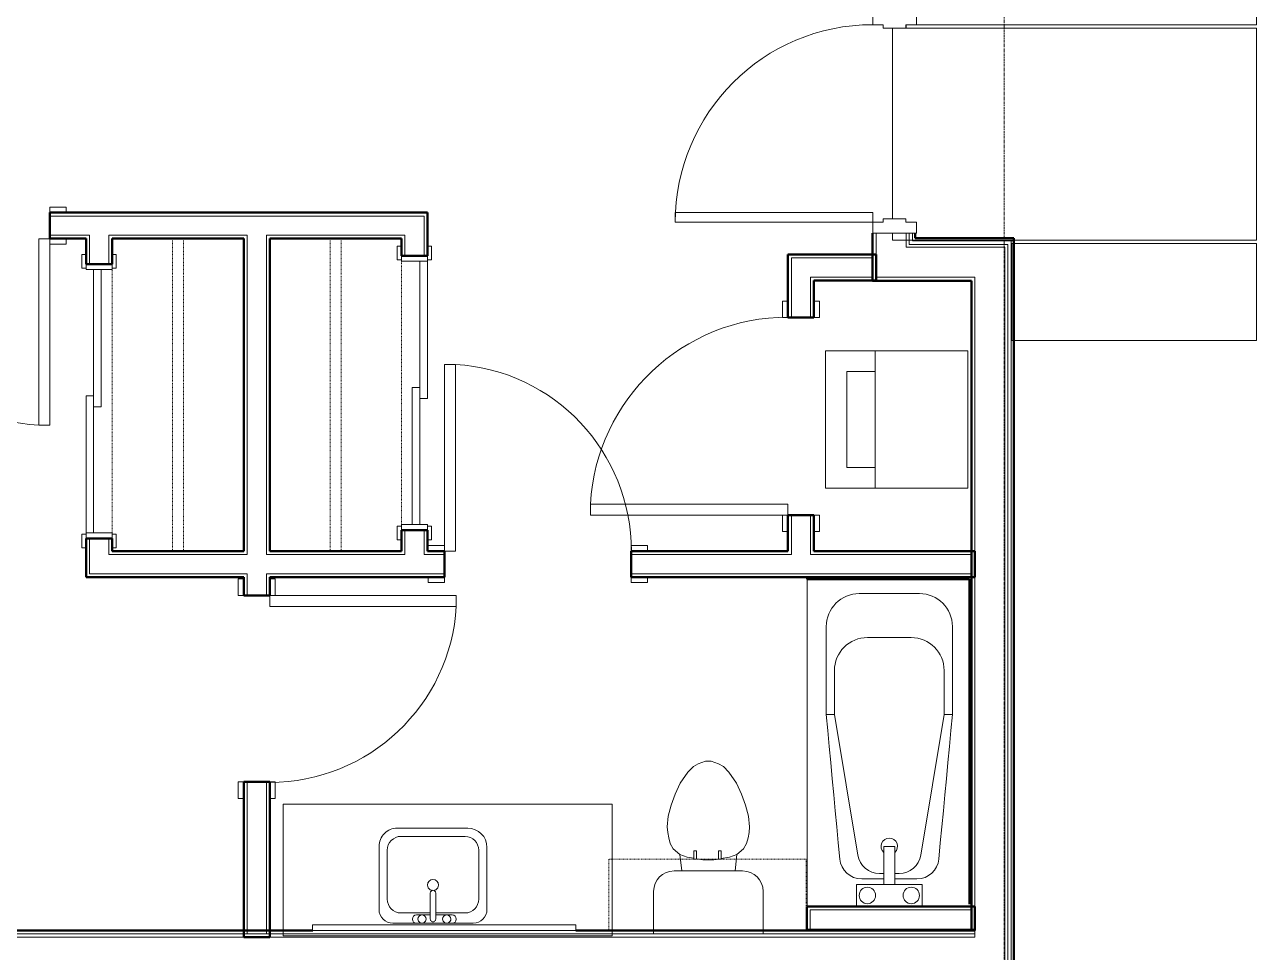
# Model space of a CAD drawing. Header units: inches. Extents: x -4218 to -1830, y 9767 to 12426.
# Drawn here: x -3660 to -3435.3, y 10838.4 to 11007.5 of the extents above; entities that cross this region are included whole.
import ezdxf

# ---------------------------------------------------------------- set-up
doc = ezdxf.new("R2010")
doc.units = ezdxf.units.IN
doc.header["$MEASUREMENT"] = 0
doc.linetypes.add('Dash', pattern=[0.25, 0.125, -0.125])
doc.linetypes.add('Grid Line 1_2_', pattern=[0.875, 0.5, -0.125, 0.125, -0.125])
for name, color, linetype, lineweight in [('0-1', 7, 'Continuous', 5), ('0-2', 252, 'Continuous', 9), ('0-3', 10, 'Continuous', 9), ('A-DOOR-1', 10, 'Continuous', 9), ('A-DOOR-2', 50, 'Continuous', 20), ('A-DOOR-FRAM-1', 50, 'Continuous', 20), ('A-FLOR-1', 253, 'Continuous', 9), ('A-FLOR-2', 252, 'Continuous', 9), ('A-FLOR-3', 10, 'Continuous', 9), ('A-FLOR-4', 192, 'Continuous', 9), ('A-WALL-1', 7, 'Continuous', 50), ('A-WALL-2', 250, 'Continuous', 13), ('A-WALL-3', 253, 'Continuous', 9), ('A-WALL-4', 252, 'Continuous', 9), ('I-WALL-1', 7, 'Continuous', 50), ('P-SANR-FIXT-1', 10, 'Continuous', 9), ('P-SANR-FIXT-2', 253, 'Continuous', 9), ('P-SANR-FIXT-3', 252, 'Continuous', 9), ('P-SANR-FIXT-4', 254, 'Continuous', 9), ('Q-CASE-2', 252, 'Continuous', 9), ('Q-CASE-3', 10, 'Continuous', 9), ('Q-CASE-4', 10, 'Dash', 9), ('Q-CASE-5', 254, 'Continuous', 9), ('Q-CASE-HDLN-1', 10, 'Dash', 9), ('S-GRID-1', 1, 'Grid Line 1_2_', 9)]:
    doc.layers.add(name, color=color, linetype=linetype, lineweight=lineweight)

# ---------------------------------------------------------------- blocks, each defined once
blk = doc.blocks.new('SWING - SINGLE - FLUSH - 2-10 x 6-8 - PRIVACY-3199405-BACKGROUND - 2ND FLOOR')
at = {"layer": 'A-DOOR-1'}
blk.add_arc((17, -2.38), 34.07, 180, 266.6343, dxfattribs=at)
at = {"layer": 'A-DOOR-2'}
for p, q in [((15, -2.38), (15, -36.38)), ((17, -2.38), (15, -2.38)), ((17, -2.38), (17, -36.38)), ((17, -36.38), (15, -36.38))]:
    blk.add_line(p, q, dxfattribs=at)
at = {"layer": 'A-DOOR-FRAM-1'}
for p, q in [((-20, 2.37), (-20, 3.37)), ((-20, 3.37), (-17, 3.37)), ((-17, 2.37), (-20, 2.37)), ((-17, 3.37), (-17, 2.37)), ((17, 2.37), (17, 3.37)), ((17, 3.37), (20, 3.37)), ((20, 2.37), (17, 2.37)), ((20, 3.37), (20, 2.37)), ((-20, -2.38), (-17, -2.38)), ((-20, -3.38), (-20, -2.38)), ((-17, -3.38), (-20, -3.38)), ((-17, -2.38), (-17, -3.38)), ((17, -2.38), (20, -2.38)), ((17, -3.38), (17, -2.38)), ((20, -3.38), (17, -3.38)), ((20, -2.38), (20, -3.38))]:
    blk.add_line(p, q, dxfattribs=at)
blk = doc.blocks.new('Stacked Washer and Dryer - 26_x25_ - Private-1352637-BACKGROUND - 2ND FLOOR')
at = {"layer": 'P-SANR-FIXT-1'}
for p, q in [((0, 12.5), (26, 12.5)), ((0, 12.5), (0, -12.5)), ((16.90625, 12.5), (16.90625, -12.5)), ((26, 12.5), (26, -12.5)), ((16.90625, 8.75), (22.09375, 8.75)), ((22.09375, 8.75), (22.09375, -8.75)), ((22.09375, -8.75), (16.90625, -8.75)), ((26, -12.5), (0, -12.5))]:
    blk.add_line(p, q, dxfattribs=at)
blk = doc.blocks.new('SWING - SINGLE - FLUSH - 3-0 x 6-8 - PASSAGE-3208263-BACKGROUND - 2ND FLOOR')
at = {"layer": 'A-DOOR-1'}
blk.add_arc((18, -2.38), 36.07, 180, 266.8211, dxfattribs=at)
at = {"layer": 'A-DOOR-2'}
for p, q in [((16, -2.38), (16, -38.39)), ((18, -2.38), (16, -2.38)), ((18, -2.38), (18, -38.39)), ((18, -38.39), (16, -38.39))]:
    blk.add_line(p, q, dxfattribs=at)
at = {"layer": 'A-DOOR-FRAM-1'}
for p, q in [((-21, 2.37), (-21, 3.37)), ((-21, 3.37), (-18, 3.37)), ((-18, 2.37), (-21, 2.37)), ((-18, 3.37), (-18, 2.37)), ((18, 2.37), (18, 3.37)), ((18, 3.37), (21, 3.37)), ((21, 2.37), (18, 2.37)), ((21, 3.37), (21, 2.37)), ((-21, -2.38), (-18, -2.38)), ((-21, -3.38), (-21, -2.38)), ((-18, -3.38), (-21, -3.38)), ((-18, -2.38), (-18, -3.38)), ((18, -2.38), (21, -2.38)), ((18, -3.38), (18, -2.38)), ((21, -3.38), (18, -3.38)), ((21, -2.38), (21, -3.38))]:
    blk.add_line(p, q, dxfattribs=at)
blk = doc.blocks.new('OD_CW_Closet - OD_CW_Closet-3208977-BACKGROUND - 2ND FLOOR')
at = {"layer": 'Q-CASE-HDLN-1'}
for p, q in [((0.74, -24), (0.74, 0)), ((0.74, 0), (57.68, 0)), ((57.68, 0), (57.68, -24)), ((0.74, -11), (57.68, -11)), ((0.74, -13), (57.68, -13)), ((57.68, -24), (0.74, -24))]:
    blk.add_line(p, q, dxfattribs=at)
blk = doc.blocks.new('SLIDING - FLUSH - 4-0 x 6-8-3203584-BACKGROUND - 2ND FLOOR')
at = {"layer": 'A-DOOR-1'}
for p, q in [((-24.25, 3), (-26.75, 3)), ((-26.75, 3), (-26.75, 2.25)), ((-26.75, 2.25), (-24.25, 2.25)), ((-24.25, 2.25), (-24.25, 3)), ((24.25, 3), (24.25, 2.25)), ((26.75, 3), (24.25, 3)), ((24.25, 2.25), (26.75, 2.25)), ((26.75, 2.25), (26.75, 3)), ((-24.25, -2.5), (-26.75, -2.5)), ((-26.75, -2.5), (-26.75, -3.25)), ((-26.75, -3.25), (-24.25, -3.25)), ((-24.25, -3.25), (-24.25, -2.5)), ((26.75, -2.5), (24.25, -2.5)), ((24.25, -2.5), (24.25, -3.25)), ((24.25, -3.25), (26.75, -3.25)), ((26.75, -3.25), (26.75, -2.5))]:
    blk.add_line(p, q, dxfattribs=at)
at = {"layer": 'A-DOOR-2'}
for p, q in [((1, 2.25), (-24, 2.25)), ((-24, 2.25), (-24, 0.87)), ((1, 0.87), (1, 2.25)), ((-24, 0.87), (1, 0.87)), ((24, 0.87), (-1, 0.87)), ((-1, 0.87), (-1, -0.5)), ((24, -0.5), (24, 0.87)), ((-1, -0.5), (24, -0.5))]:
    blk.add_line(p, q, dxfattribs=at)
at = {"layer": 'A-DOOR-FRAM-1'}
for p, q in [((-24, 2.25), (-25, 2.25)), ((-25, 2.25), (-25, -2.5)), ((-24, -2.5), (-24, 2.25)), ((25, 2.25), (24, 2.25)), ((24, 2.25), (24, -2.5)), ((25, -2.5), (25, 2.25)), ((-25, -2.5), (-24, -2.5)), ((24, -2.5), (25, -2.5))]:
    blk.add_line(p, q, dxfattribs=at)
blk = doc.blocks.new('OD_CW_Closet - OD_CW_Closet-3208948-BACKGROUND - 2ND FLOOR')
at = {"layer": 'Q-CASE-HDLN-1'}
for p, q in [((57.68, 24), (0.74, 24)), ((0.74, 24), (0.74, 0)), ((57.68, 0), (57.68, 24)), ((0.74, 13), (57.68, 13)), ((0.74, 11), (57.68, 11)), ((0.74, 0), (57.68, 0))]:
    blk.add_line(p, q, dxfattribs=at)
blk = doc.blocks.new('M_Sink Vanity-Square - 500 x 440mm-V47-BACKGROUND - 2ND FLOOR')
at = {"layer": 'P-SANR-FIXT-1'}
for p, q in [((7.96, 7.09), (-6.72, 7.09)), ((3.62, 7.09), (-2.88, 7.09)), ((-9.22, 4.59), (-9.22, -6.73)), ((0.12, 5.22), (-5.22, 5.22)), ((-2.88, 5.59), (0.12, 5.59)), ((0.12, 6.33), (0.12, 1.59)), ((1.12, 6.33), (1.12, 1.59)), ((1.12, 5.59), (3.62, 5.59)), ((6.46, 5.22), (1.12, 5.22)), ((10.46, -6.91), (10.46, 4.59)), ((-7.72, 2.72), (-7.72, -6.23)), ((8.96, -6.23), (8.96, 2.72)), ((-5.22, -8.73), (6.46, -8.73)), ((-5.72, -10.23), (7.14, -10.23))]:
    blk.add_line(p, q, dxfattribs=at)
for centre, radius, start, end in [((-6.72, 4.59), 2.5, 90, 180), ((-2.88, 6.34), 0.75, 90, 270), ((-1.88, 6.34), 0.75, 360, 180), ((0.62, 6.33), 0.5, 360, 180), ((2.62, 6.34), 0.75, 360, 180), ((3.62, 6.34), 0.75, 270, 90), ((7.96, 4.59), 2.5, 360, 90), ((-5.22, 2.72), 2.5, 90, 180), ((-1.88, 6.34), 0.75, 180, 0), ((2.62, 6.34), 0.75, 180, 360), ((6.46, 2.72), 2.5, 0, 90), ((0.62, 0.13), 1, 360, 180), ((0.62, 0.13), 1, 180, 0), ((0.62, 1.59), 0.5, 180, 0), ((-5.72, -6.73), 3.5, 180, 270), ((-5.22, -6.23), 2.5, 180, 270), ((6.46, -6.23), 2.5, 270, 0), ((7.14, -6.91), 3.32, 270, 0)]:
    blk.add_arc(centre, radius, start, end, dxfattribs=at)
blk = doc.blocks.new('Toilet-Domestic-3D - Toilet-Domestic-3D-V133-BACKGROUND - 2ND FLOOR')
at = {"layer": 'P-SANR-FIXT-1'}
for p, q in [((-2.74, 11), (-1.87, 11.5)), ((-1.87, 11.5), (-0.5, 12)), ((-0.5, 12), (0.5, 12)), ((0.5, 12), (1.87, 11.5)), ((1.87, 11.5), (2.74, 11)), ((-5.13, 8), (-3.74, 10)), ((-3.74, 10), (-2.74, 11)), ((2.74, 11), (3.74, 10)), ((3.74, 10), (5.13, 8)), ((-6.06, 6), (-5.13, 8)), ((5.13, 8), (6.06, 6)), ((-6.79, 4), (-6.06, 6)), ((6.06, 6), (6.79, 4)), ((-7.33, 1.99), (-6.79, 4)), ((6.79, 4), (7.33, 1.99)), ((-7.5, 0), (-7.33, 1.99)), ((7.33, 1.99), (7.5, 0)), ((-7.41, -1), (-7.5, 0)), ((-7.24, -2), (-7.41, -1)), ((-6.97, -3), (-7.24, -2)), ((7.24, -2), (6.97, -3)), ((7.41, -1), (7.24, -2)), ((7.5, 0), (7.41, -1)), ((-6.4, -4), (-6.97, -3)), ((-5.21, -5), (-6.4, -4)), ((6.4, -4), (5.21, -5)), ((6.97, -3), (6.4, -4)), ((-3.84, -5.5), (-5.21, -5)), ((-4.86, -8.02), (-5.21, -5)), ((-2.65, -5.71), (-3.84, -5.5)), ((-1, -6), (-2.16, -5.8)), ((1, -6), (-1, -6)), ((1.85, -5.85), (1, -6)), ((3.84, -5.5), (2.34, -5.76)), ((5.21, -5), (3.84, -5.5)), ((4.86, -8.02), (5.21, -5)), ((6.25, -8.02), (-6.25, -8.02)), ((-9.98, -11.75), (-9.98, -18.85)), ((9.98, -18.85), (9.98, -11.75))]:
    blk.add_line(p, q, dxfattribs=at)
for centre, start, end in [((-6.25, -11.75), 90, 180), ((6.25, -11.75), 0, 90)]:
    blk.add_arc(centre, 3.73, start, end, dxfattribs=at)
at = {"layer": 'P-SANR-FIXT-2'}
blk.add_line((-9.98, -19.48), (9.98, -19.48), dxfattribs=at)
at = {"layer": 'P-SANR-FIXT-3'}
for p, q in [((-9.98, -18.85), (-9.98, -19.48)), ((9.98, -19.48), (9.98, -18.85))]:
    blk.add_line(p, q, dxfattribs=at)
blk = doc.blocks.new('Bath Vanity - Bath Vanity 60_-V134-BACKGROUND - 2ND FLOOR')
at = {"layer": 'Q-CASE-2'}
for p, q in [((30.74, 0), (-29.26, 0)), ((-29.26, 0), (-29.26, -1)), ((30.74, -1), (30.74, 0))]:
    blk.add_line(p, q, dxfattribs=at)
at = {"layer": 'Q-CASE-3'}
for p, q in [((-29.26, -1), (-29.26, -24)), ((30.74, -24), (30.74, -1)), ((-29.26, -24), (30.74, -24))]:
    blk.add_line(p, q, dxfattribs=at)
blk = doc.blocks.new('Bath Tub - Maestro - 60_x30_-V126-BACKGROUND - 2ND FLOOR')
at = {"layer": 'P-SANR-FIXT-1'}
for p, q in [((59.62, 0), (0.37, 0)), ((35, -3.5), (51, -3.5)), ((35, -5), (35, -3.5)), ((35, -5), (9.35, -9.26)), ((43, -5), (35, -5)), ((4, -9), (0.37, -9)), ((4, -14), (4, -9)), ((5, -14), (5, -9.96)), ((49, -19), (49, -11)), ((57, -9.5), (57, -20.5)), ((6, -13.2), (6, -14)), ((4, -16), (4, -14)), ((4, -14), (10.94, -14)), ((10.94, -16), (10.94, -14)), ((4, -21), (4, -16)), ((10.94, -16), (4, -16)), ((5, -20.04), (5, -16)), ((6, -16), (6, -16.8)), ((0.37, -21), (4, -21)), ((9.35, -20.74), (35, -25)), ((35, -25), (35, -26.5)), ((35, -25), (43, -25)), ((51, -26.5), (35, -26.5))]:
    blk.add_line(p, q, dxfattribs=at)
at = {"layer": 'P-SANR-FIXT-1', "flags": 128}
for points in [[(8.63, -5.97), (11.56, -5.7), (14.49, -5.42), (17.42, -5.15), (20.35, -4.87), (23.28, -4.6), (26.21, -4.32), (29.14, -4.05), (32.07, -3.77), (35, -3.5)], [(35, -26.5), (32.07, -26.23), (29.14, -25.95), (26.21, -25.68), (23.28, -25.4), (20.35, -25.13), (17.42, -24.85), (14.49, -24.58), (11.56, -24.3), (8.63, -24.03)]]:
    blk.add_lwpolyline(points, dxfattribs=at)
at = {"layer": 'P-SANR-FIXT-1'}
for centre, radius, start, end in [((51, -9.5), 6, 0, 90), ((9, -9.96), 4, 95.3558, 180), ((43, -11), 6, 360, 90), ((2, -11), 1.5, 0, 180), ((2, -11), 1.5, 180, 360), ((10, -13.2), 4, 99.4223, 180), ((10.94, -15), 1.5, 0, 137.9289), ((10.94, -15), 1.5, 222.0711, 360), ((2, -19), 1.5, 0, 180), ((10, -16.8), 4, 180, 260.5777), ((2, -19), 1.5, 180, 360), ((9, -20.04), 4, 180, 264.6442), ((43, -19), 6, 270, 0), ((51, -20.5), 6, 270, 0)]:
    blk.add_arc(centre, radius, start, end, dxfattribs=at)
at = {"layer": 'P-SANR-FIXT-2'}
for p, q in [((0, 0), (0, -9)), ((60, -29.97), (60, 0)), ((0, -9), (0, -21)), ((0, -21), (0, -29.97)), ((0, -30), (60, -30))]:
    blk.add_line(p, q, dxfattribs=at)
at = {"layer": 'P-SANR-FIXT-3'}
for p, q in [((0.37, 0), (0, 0)), ((60, 0), (59.62, 0)), ((0.37, -9), (0, -9)), ((0, -21), (0.37, -21))]:
    blk.add_line(p, q, dxfattribs=at)
at = {"layer": 'P-SANR-FIXT-4'}
blk.add_line((0, -9), (0, -21), dxfattribs=at)
blk = doc.blocks.new('BATHROOM MIRROR - BATHROOM MIRROR 48_-3124766-BACKGROUND - 2ND FLOOR')
at = {"layer": 'Q-CASE-3'}
for p, q in [((24.74, 24), (-23.26, 24)), ((-23.26, 23), (-23.26, 24)), ((-23.26, 23), (24.74, 23)), ((24.74, 24), (24.74, 23))]:
    blk.add_line(p, q, dxfattribs=at)
at = {"layer": 'Q-CASE-5'}
blk.add_line((21.74, 24), (-20.26, 24), dxfattribs=at)
blk = doc.blocks.new('300 Series Wall Hung Cabinet_326 - 36_-2909952-BACKGROUND - 2ND FLOOR')
at = {"layer": 'Q-CASE-3'}
for p, q in [((-2.5, -13.19), (-2.01, -13.19)), ((-2.5, -13.19), (-2.5, -14.69)), ((-2.01, -14.69), (-2.01, -13.19)), ((2, -13.19), (2.49, -13.19)), ((2, -13.19), (2, -14.69)), ((2.49, -14.69), (2.49, -13.19)), ((-2.5, -14.69), (-2.01, -14.69)), ((2, -14.69), (2.49, -14.69))]:
    blk.add_line(p, q, dxfattribs=at)
at = {"layer": 'Q-CASE-4'}
for p, q in [((18, -0.19), (-18, -0.19)), ((-18, -0.19), (-18, -13.19)), ((18, -13.19), (18, -0.19)), ((-18, -13.19), (18, -13.19))]:
    blk.add_line(p, q, dxfattribs=at)
blk = doc.blocks.new('CTR - 1st Phase - Unit Layouts_rvt-1-BACKGROUND - 2ND FLOOR')
at = {"layer": 'A-WALL-1'}
for p, q in [((-3591.25, 10973.26), (-3655.37, 10973.26)), ((-3655.37, 10973.26), (-3655.37, 10968.51)), ((-3587.12, 10973.26), (-3591.25, 10973.26)), ((-3586.5, 10973.26), (-3587.12, 10973.26)), ((-3586.5, 10965.38), (-3586.5, 10973.26)), ((-3655.37, 10968.51), (-3648.75, 10968.51)), ((-3648.75, 10968.51), (-3648.75, 10963.88)), ((-3644, 10968.51), (-3620, 10968.51)), ((-3644, 10963.88), (-3644, 10968.51)), ((-3620, 10968.51), (-3620, 10911.56)), ((-3615.25, 10968.51), (-3591.25, 10968.51)), ((-3615.25, 10911.56), (-3615.25, 10968.51)), ((-3591.25, 10968.51), (-3591.25, 10965.38)), ((-3591.25, 10965.38), (-3586.5, 10965.38)), ((-3504.67, 10965.63), (-3520.75, 10965.63)), ((-3520.75, 10965.63), (-3520.75, 10965.01)), ((-3520.75, 10965.01), (-3520.75, 10960.88)), ((-3504.67, 10965.01), (-3504.67, 10965.63)), ((-3504.67, 10961.51), (-3504.67, 10965.01)), ((-3648.75, 10963.88), (-3644, 10963.88)), ((-3520.75, 10960.88), (-3520.75, 10954.13)), ((-3516, 10960.88), (-3504.67, 10960.88)), ((-3516, 10954.13), (-3516, 10960.88)), ((-3504.67, 10960.88), (-3504.67, 10961.51)), ((-3520.75, 10954.13), (-3516, 10954.13)), ((-3516, 10918.13), (-3520.75, 10918.13)), ((-3520.75, 10918.13), (-3520.75, 10911.56)), ((-3516, 10911.56), (-3516, 10918.13)), ((-3586.5, 10915.38), (-3591.25, 10915.38)), ((-3591.25, 10915.38), (-3591.25, 10911.56)), ((-3586.5, 10911.56), (-3586.5, 10915.38)), ((-3644, 10913.88), (-3648.75, 10913.88)), ((-3648.75, 10913.88), (-3648.75, 10906.81)), ((-3644, 10911.56), (-3644, 10913.88)), ((-3620, 10911.56), (-3644, 10911.56)), ((-3591.25, 10911.56), (-3615.25, 10911.56)), ((-3583.37, 10911.56), (-3586.5, 10911.56)), ((-3583.37, 10906.81), (-3583.37, 10911.56)), ((-3520.75, 10911.56), (-3549.37, 10911.56)), ((-3549.37, 10911.56), (-3549.37, 10906.81)), ((-3486.67, 10911.56), (-3516, 10911.56)), ((-3486.67, 10910.94), (-3486.67, 10911.56)), ((-3486.67, 10907.44), (-3486.67, 10910.94)), ((-3648.75, 10906.81), (-3648.12, 10906.81)), ((-3648.12, 10906.81), (-3644, 10906.81)), ((-3644, 10906.81), (-3620, 10906.81)), ((-3620, 10906.81), (-3620, 10903.49)), ((-3615.25, 10906.81), (-3583.37, 10906.81)), ((-3615.25, 10903.49), (-3615.25, 10906.81)), ((-3549.37, 10906.81), (-3486.67, 10906.81)), ((-3487.64, 10906.81), (-3517.26, 10906.81)), ((-3517.26, 10906.81), (-3517.26, 10906.44)), ((-3517.26, 10906.44), (-3487.64, 10906.44)), ((-3487.26, 10906.81), (-3487.64, 10906.81)), ((-3487.64, 10906.44), (-3487.64, 10847.19)), ((-3487.26, 10846.81), (-3487.26, 10906.81)), ((-3486.67, 10906.81), (-3486.67, 10907.44)), ((-3620, 10903.49), (-3615.25, 10903.49)), ((-3620, 10869.49), (-3620, 10841.19)), ((-3615.25, 10869.49), (-3620, 10869.49)), ((-3615.25, 10841.19), (-3615.25, 10869.49)), ((-3486.67, 10846.81), (-3517.3, 10846.81)), ((-3517.3, 10846.81), (-3517.3, 10846.19)), ((-3517.3, 10846.19), (-3517.3, 10842.69)), ((-3487.64, 10846.81), (-3487.26, 10846.81)), ((-3486.67, 10846.19), (-3486.67, 10846.81)), ((-3486.67, 10842.69), (-3486.67, 10846.19)), ((-3620, 10841.19), (-3619.37, 10841.19)), ((-3619.37, 10841.19), (-3615.87, 10841.19)), ((-3615.87, 10841.19), (-3615.25, 10841.19)), ((-3517.3, 10842.69), (-3517.3, 10842.44)), ((-3517.3, 10842.44), (-3486.67, 10842.44)), ((-3486.67, 10842.44), (-3486.67, 10842.69))]:
    blk.add_line(p, q, dxfattribs=at)
at = {"layer": 'A-WALL-2'}
for p, q in [((-3591.25, 10972.63), (-3655.37, 10972.63)), ((-3591.25, 10972.63), (-3590.62, 10972.63)), ((-3590.62, 10972.63), (-3587.12, 10972.63)), ((-3587.12, 10972.63), (-3587.12, 10965.38)), ((-3648.12, 10969.13), (-3655.37, 10969.13)), ((-3648.12, 10969.13), (-3648.12, 10968.51)), ((-3619.37, 10969.13), (-3644.62, 10969.13)), ((-3644.62, 10969.13), (-3644.62, 10968.51)), ((-3619.37, 10969.13), (-3619.37, 10968.51)), ((-3591.25, 10969.13), (-3615.87, 10969.13)), ((-3615.87, 10968.51), (-3615.87, 10969.13)), ((-3591.25, 10969.13), (-3590.62, 10969.13)), ((-3590.62, 10969.13), (-3590.62, 10965.38)), ((-3648.12, 10968.51), (-3648.12, 10963.88)), ((-3644.62, 10968.51), (-3644.62, 10963.88)), ((-3619.37, 10911.56), (-3619.37, 10968.51)), ((-3615.87, 10911.56), (-3615.87, 10968.51)), ((-3520.12, 10965.01), (-3505.3, 10965.01)), ((-3520.12, 10961.51), (-3520.12, 10965.01)), ((-3505.3, 10961.51), (-3505.3, 10965.01)), ((-3520.12, 10960.88), (-3520.12, 10961.51)), ((-3520.12, 10960.88), (-3520.12, 10954.13)), ((-3516.62, 10961.51), (-3505.3, 10961.51)), ((-3516.62, 10960.88), (-3516.62, 10961.51)), ((-3516.62, 10960.88), (-3516.62, 10954.13)), ((-3520.12, 10918.13), (-3520.12, 10911.56)), ((-3516.62, 10918.13), (-3516.62, 10911.56)), ((-3590.62, 10915.38), (-3590.62, 10911.56)), ((-3587.12, 10915.38), (-3587.12, 10911.56)), ((-3648.12, 10913.88), (-3648.12, 10907.44)), ((-3644.62, 10913.88), (-3644.62, 10910.94)), ((-3644, 10910.94), (-3644.62, 10910.94)), ((-3644, 10910.94), (-3619.37, 10910.94)), ((-3619.37, 10910.94), (-3619.37, 10911.56)), ((-3619.37, 10911.56), (-3619.37, 10910.94)), ((-3615.87, 10911.56), (-3615.87, 10910.94)), ((-3615.87, 10910.94), (-3615.87, 10911.56)), ((-3615.87, 10910.94), (-3590.62, 10910.94)), ((-3590.62, 10910.94), (-3590.62, 10911.56)), ((-3587.12, 10910.94), (-3587.12, 10911.56)), ((-3587.12, 10910.94), (-3583.37, 10910.94)), ((-3549.37, 10910.94), (-3520.12, 10910.94)), ((-3520.12, 10910.94), (-3520.12, 10911.56)), ((-3516.62, 10910.94), (-3516.62, 10911.56)), ((-3516.62, 10910.94), (-3487.3, 10910.94)), ((-3487.3, 10910.94), (-3487.3, 10907.44)), ((-3644.62, 10907.44), (-3648.12, 10907.44)), ((-3644, 10907.44), (-3644.62, 10907.44)), ((-3644, 10907.44), (-3619.37, 10907.44)), ((-3619.37, 10906.81), (-3619.37, 10907.44)), ((-3619.37, 10907.44), (-3619.37, 10906.81)), ((-3619.37, 10903.49), (-3619.37, 10906.81)), ((-3615.87, 10907.44), (-3615.87, 10906.81)), ((-3615.87, 10907.44), (-3583.37, 10907.44)), ((-3615.87, 10906.81), (-3615.87, 10907.44)), ((-3615.87, 10903.49), (-3615.87, 10906.81)), ((-3549.37, 10907.44), (-3487.3, 10907.44)), ((-3619.37, 10841.81), (-3619.37, 10869.49)), ((-3615.87, 10841.81), (-3615.87, 10869.49)), ((-3516.67, 10846.19), (-3516.67, 10842.69)), ((-3487.3, 10846.19), (-3516.67, 10846.19)), ((-3487.3, 10842.69), (-3487.3, 10846.19)), ((-3615.87, 10841.81), (-3619.37, 10841.81)), ((-3516.67, 10842.69), (-3517.3, 10842.69)), ((-3516.67, 10842.69), (-3517.3, 10842.69)), ((-3487.3, 10842.69), (-3516.67, 10842.69)), ((-3486.67, 10842.69), (-3487.3, 10842.69)), ((-3486.67, 10842.69), (-3487.3, 10842.69))]:
    blk.add_line(p, q, dxfattribs=at)
at = {"layer": 'A-WALL-3'}
for p, q in [((-3487.64, 10906.81), (-3517.26, 10906.81)), ((-3487.64, 10906.81), (-3487.3, 10906.81)), ((-3487.26, 10846.81), (-3487.26, 10906.81)), ((-3487.3, 10846.81), (-3487.64, 10846.81))]:
    blk.add_line(p, q, dxfattribs=at)
at = {"layer": 'A-WALL-4'}
for p, q in [((-3517.26, 10906.44), (-3517.26, 10906.81)), ((-3517.26, 10906.44), (-3487.64, 10906.44)), ((-3487.64, 10906.44), (-3487.64, 10847.19))]:
    blk.add_line(p, q, dxfattribs=at)
at = {"layer": '0-2'}
for name, p in [('SWING - SINGLE - FLUSH - 2-10 x 6-8 - PRIVACY-3199405-BACKGROUND - 2ND FLOOR', (-3672.37, 10970.88)), ('Toilet-Domestic-3D - Toilet-Domestic-3D-V133-BACKGROUND - 2ND FLOOR', (-3535.26, 10861.29))]:
    blk.add_blockref(name, p, dxfattribs=at)
for name, p, rotation in [('OD_CW_Closet - OD_CW_Closet-3208948-BACKGROUND - 2ND FLOOR', (-3620, 10910.83), 90.00000000003133), ('OD_CW_Closet - OD_CW_Closet-3208977-BACKGROUND - 2ND FLOOR', (-3615.25, 10910.83), 89.99999999996942), ('SLIDING - FLUSH - 4-0 x 6-8-3203584-BACKGROUND - 2ND FLOOR', (-3588.75, 10940.38), 270.0000000000273), ('SLIDING - FLUSH - 4-0 x 6-8-3203584-BACKGROUND - 2ND FLOOR', (-3646.5, 10938.88), 89.99999999997272), ('SWING - SINGLE - FLUSH - 3-0 x 6-8 - PASSAGE-3208263-BACKGROUND - 2ND FLOOR', (-3518.37, 10936.13), 270.000000000028), ('Stacked Washer and Dryer - 26_x25_ - Private-1352637-BACKGROUND - 2ND FLOOR', (-3487.92, 10935.56), 180), ('SWING - SINGLE - FLUSH - 2-10 x 6-8 - PRIVACY-3199405-BACKGROUND - 2ND FLOOR', (-3566.37, 10909.19), 180), ('SWING - SINGLE - FLUSH - 2-10 x 6-8 - PRIVACY-3199405-BACKGROUND - 2ND FLOOR', (-3617.62, 10886.49), 90.0000000000212), ('Bath Tub - Maestro - 60_x30_-V126-BACKGROUND - 2ND FLOOR', (-3517.26, 10846.81), 89.9999999999306), ('Bath Vanity - Bath Vanity 60_-V134-BACKGROUND - 2ND FLOOR', (-3582.06, 10841.44), 180), ('M_Sink Vanity-Square - 500 x 440mm-V47-BACKGROUND - 2ND FLOOR', (-3584.86, 10850.84), 180), ('300 Series Wall Hung Cabinet_326 - 36_-2909952-BACKGROUND - 2ND FLOOR', (-3535.42, 10842.25), 180), ('BATHROOM MIRROR - BATHROOM MIRROR 48_-3124766-BACKGROUND - 2ND FLOOR', (-3582.69, 10866.44), 180)]:
    blk.add_blockref(name, p, dxfattribs=dict(at, rotation=rotation))
blk = doc.blocks.new('HOLLOW METAL - UNIT DOOR-2191980-BACKGROUND - 2ND FLOOR')
at = {"layer": 'A-DOOR-1'}
blk.add_arc((18, -4.125), 36, 180, 270, dxfattribs=at)
at = {"layer": 'A-DOOR-2'}
for p, q in [((16.25, -4.125), (18, -4.125)), ((16.25, -40.125), (16.25, -4.125)), ((18, -4.125), (18, -40.125)), ((18, -40.125), (16.25, -40.125))]:
    blk.add_line(p, q, dxfattribs=at)
at = {"layer": 'A-DOOR-FRAM-1'}
for p, q in [((-20, 3.875), (-18, 3.875)), ((-20, -4.125), (-20, 3.875)), ((-18, 3.875), (-18, 1.9375)), ((18, 3.875), (20, 3.875)), ((18, 1.9375), (18, 3.875)), ((20, 3.875), (20, -4.125)), ((-18, 1.9375), (-17.375, 1.9375)), ((-17.375, 1.9375), (-17.375, -2.1875)), ((17.375, 1.9375), (18, 1.9375)), ((17.375, -2.1875), (17.375, 1.9375)), ((-18, -2.1875), (-18, -4.125)), ((-17.375, -2.1875), (-18, -2.1875)), ((18, -2.1875), (17.375, -2.1875)), ((18, -4.125), (18, -2.1875)), ((-18, -4.125), (-20, -4.125)), ((20, -4.125), (18, -4.125))]:
    blk.add_line(p, q, dxfattribs=at)
blk = doc.blocks.new('CTR - 1st Phase - Common Walls_rvt-1-BACKGROUND - 2ND FLOOR')
at = {"layer": 'A-FLOR-1'}
for p, q in [((-3479.92, 10968.21), (-3479.55, 10968.21)), ((-3479.55, 10967.59), (-3479.92, 10967.59)), ((-3479.92, 10967.59), (-3479.92, 10949.97)), ((-3479.92, 10949.97), (-3479.57, 10949.97))]:
    blk.add_line(p, q, dxfattribs=at)
at = {"layer": 'A-FLOR-2'}
for p, q in [((-3501.67, 10969.49), (-3501.67, 10968.21)), ((-3501.67, 10968.21), (-3479.92, 10968.21)), ((-3479.55, 10968.21), (-3479.3, 10968.21)), ((-3479.3, 10967.59), (-3479.55, 10967.59)), ((-3479.55, 10949.97), (-3479.3, 10949.97))]:
    blk.add_line(p, q, dxfattribs=at)
at = {"layer": 'A-FLOR-3'}
for p, q in [((-3435.32, 11007.49), (-3435.32, 11026.19)), ((-3501.67, 11006.86), (-3501.67, 10972.11)), ((-3435.32, 11006.86), (-3499.24, 11006.86)), ((-3497.3, 11007.49), (-3435.32, 11007.49)), ((-3435.32, 10968.21), (-3435.32, 11006.86)), ((-3479.3, 10968.21), (-3435.32, 10968.21)), ((-3435.32, 10967.59), (-3479.3, 10967.59)), ((-3435.32, 10949.97), (-3435.32, 10967.59)), ((-3479.3, 10949.97), (-3435.32, 10949.97))]:
    blk.add_line(p, q, dxfattribs=at)
at = {"layer": 'A-WALL-2'}
for p, q in [((-3504.67, 10968.59), (-3504.67, 10969.49)), ((-3499.17, 10968.59), (-3499.17, 10969.49)), ((-3498.67, 10968.59), (-3498.67, 10969.49)), ((-3498.05, 10968.59), (-3498.05, 10969.49)), ((-3504.67, 10966.96), (-3504.67, 10968.59)), ((-3504.67, 10961.46), (-3504.67, 10966.96)), ((-3499.17, 10967.46), (-3499.17, 10968.59)), ((-3499.17, 10966.96), (-3499.17, 10967.46)), ((-3499.17, 10966.96), (-3481.17, 10966.96)), ((-3498.67, 10968.09), (-3498.67, 10968.59)), ((-3498.67, 10967.46), (-3498.67, 10968.09)), ((-3498.67, 10967.46), (-3480.67, 10967.46)), ((-3498.05, 10968.09), (-3498.05, 10968.59)), ((-3498.05, 10968.09), (-3480.05, 10968.09)), ((-3481.17, 10966.96), (-3481.17, 10961.46)), ((-3480.67, 10967.46), (-3480.67, 10966.96)), ((-3480.67, 10966.96), (-3480.67, 10960.84)), ((-3480.05, 10968.09), (-3479.55, 10968.09)), ((-3480.05, 10968.09), (-3480.05, 10967.46)), ((-3480.05, 10968.09), (-3479.55, 10968.09)), ((-3480.05, 10967.46), (-3480.05, 10960.84)), ((-3504.67, 10961.46), (-3486.67, 10961.46)), ((-3486.67, 10961.46), (-3486.67, 10960.84)), ((-3486.67, 10841.81), (-3486.67, 10960.84)), ((-3481.17, 10961.46), (-3481.17, 10960.84)), ((-3481.17, 10715.54), (-3481.17, 10960.84)), ((-3480.67, 10715.54), (-3480.67, 10960.84)), ((-3480.05, 10715.54), (-3480.05, 10960.84)), ((-3487.3, 10841.81), (-3852.47, 10841.81)), ((-3487.3, 10841.19), (-3852.47, 10841.19)), ((-3486.67, 10841.81), (-3487.3, 10841.81)), ((-3486.67, 10841.19), (-3487.3, 10841.19)), ((-3486.67, 10841.81), (-3486.67, 10841.19)), ((-3486.67, 10841.19), (-3486.67, 10841.81))]:
    blk.add_line(p, q, dxfattribs=at)
at = {"layer": 'I-WALL-1'}
for p, q in [((-3505.3, 10969.49), (-3505.3, 10968.59)), ((-3497.55, 10968.59), (-3497.55, 10969.49)), ((-3505.3, 10968.59), (-3505.3, 10961.46)), ((-3479.55, 10968.59), (-3497.55, 10968.59)), ((-3479.55, 10968.09), (-3479.55, 10968.59)), ((-3479.55, 10960.84), (-3479.55, 10968.09)), ((-3505.3, 10961.46), (-3505.3, 10960.84)), ((-3505.3, 10960.84), (-3487.3, 10960.84)), ((-3487.3, 10960.84), (-3487.3, 10842.44)), ((-3479.55, 10715.54), (-3479.55, 10960.84)), ((-3607.42, 10842.44), (-3852.47, 10842.44)), ((-3487.3, 10842.44), (-3559.42, 10842.44))]:
    blk.add_line(p, q, dxfattribs=at)
at = {"layer": '0-3', "rotation": 270.0000000000064}
blk.add_blockref('HOLLOW METAL - UNIT DOOR-2191980-BACKGROUND - 2ND FLOOR', (-3501.17, 10989.49), dxfattribs=at)

msp = doc.modelspace()

# ---------------------------------------------------------------- linework, layer by layer
at = {"layer": 'A-FLOR-4'}
for p, q in [((-3499.17, 11006.86), (-3499.17, 11007.49)), ((-3499.17, 10966.96), (-3499.17, 10968.21)), ((-3481.17, 10966.96), (-3499.17, 10966.96)), ((-3481.17, 10709.41), (-3481.17, 10966.96))]:
    msp.add_line(p, q, dxfattribs=at)
at = {"layer": 'S-GRID-1'}
msp.add_line((-3481.32, 9836.18), (-3481.32, 12376.81), dxfattribs=at)

# ---------------------------------------------------------------- block references
at = {"layer": '0-1'}
for name in ['CTR - 1st Phase - Unit Layouts_rvt-1-BACKGROUND - 2ND FLOOR', 'CTR - 1st Phase - Common Walls_rvt-1-BACKGROUND - 2ND FLOOR']:
    msp.add_blockref(name, (0, 0), dxfattribs=at)

doc.saveas('drawing.dxf')
